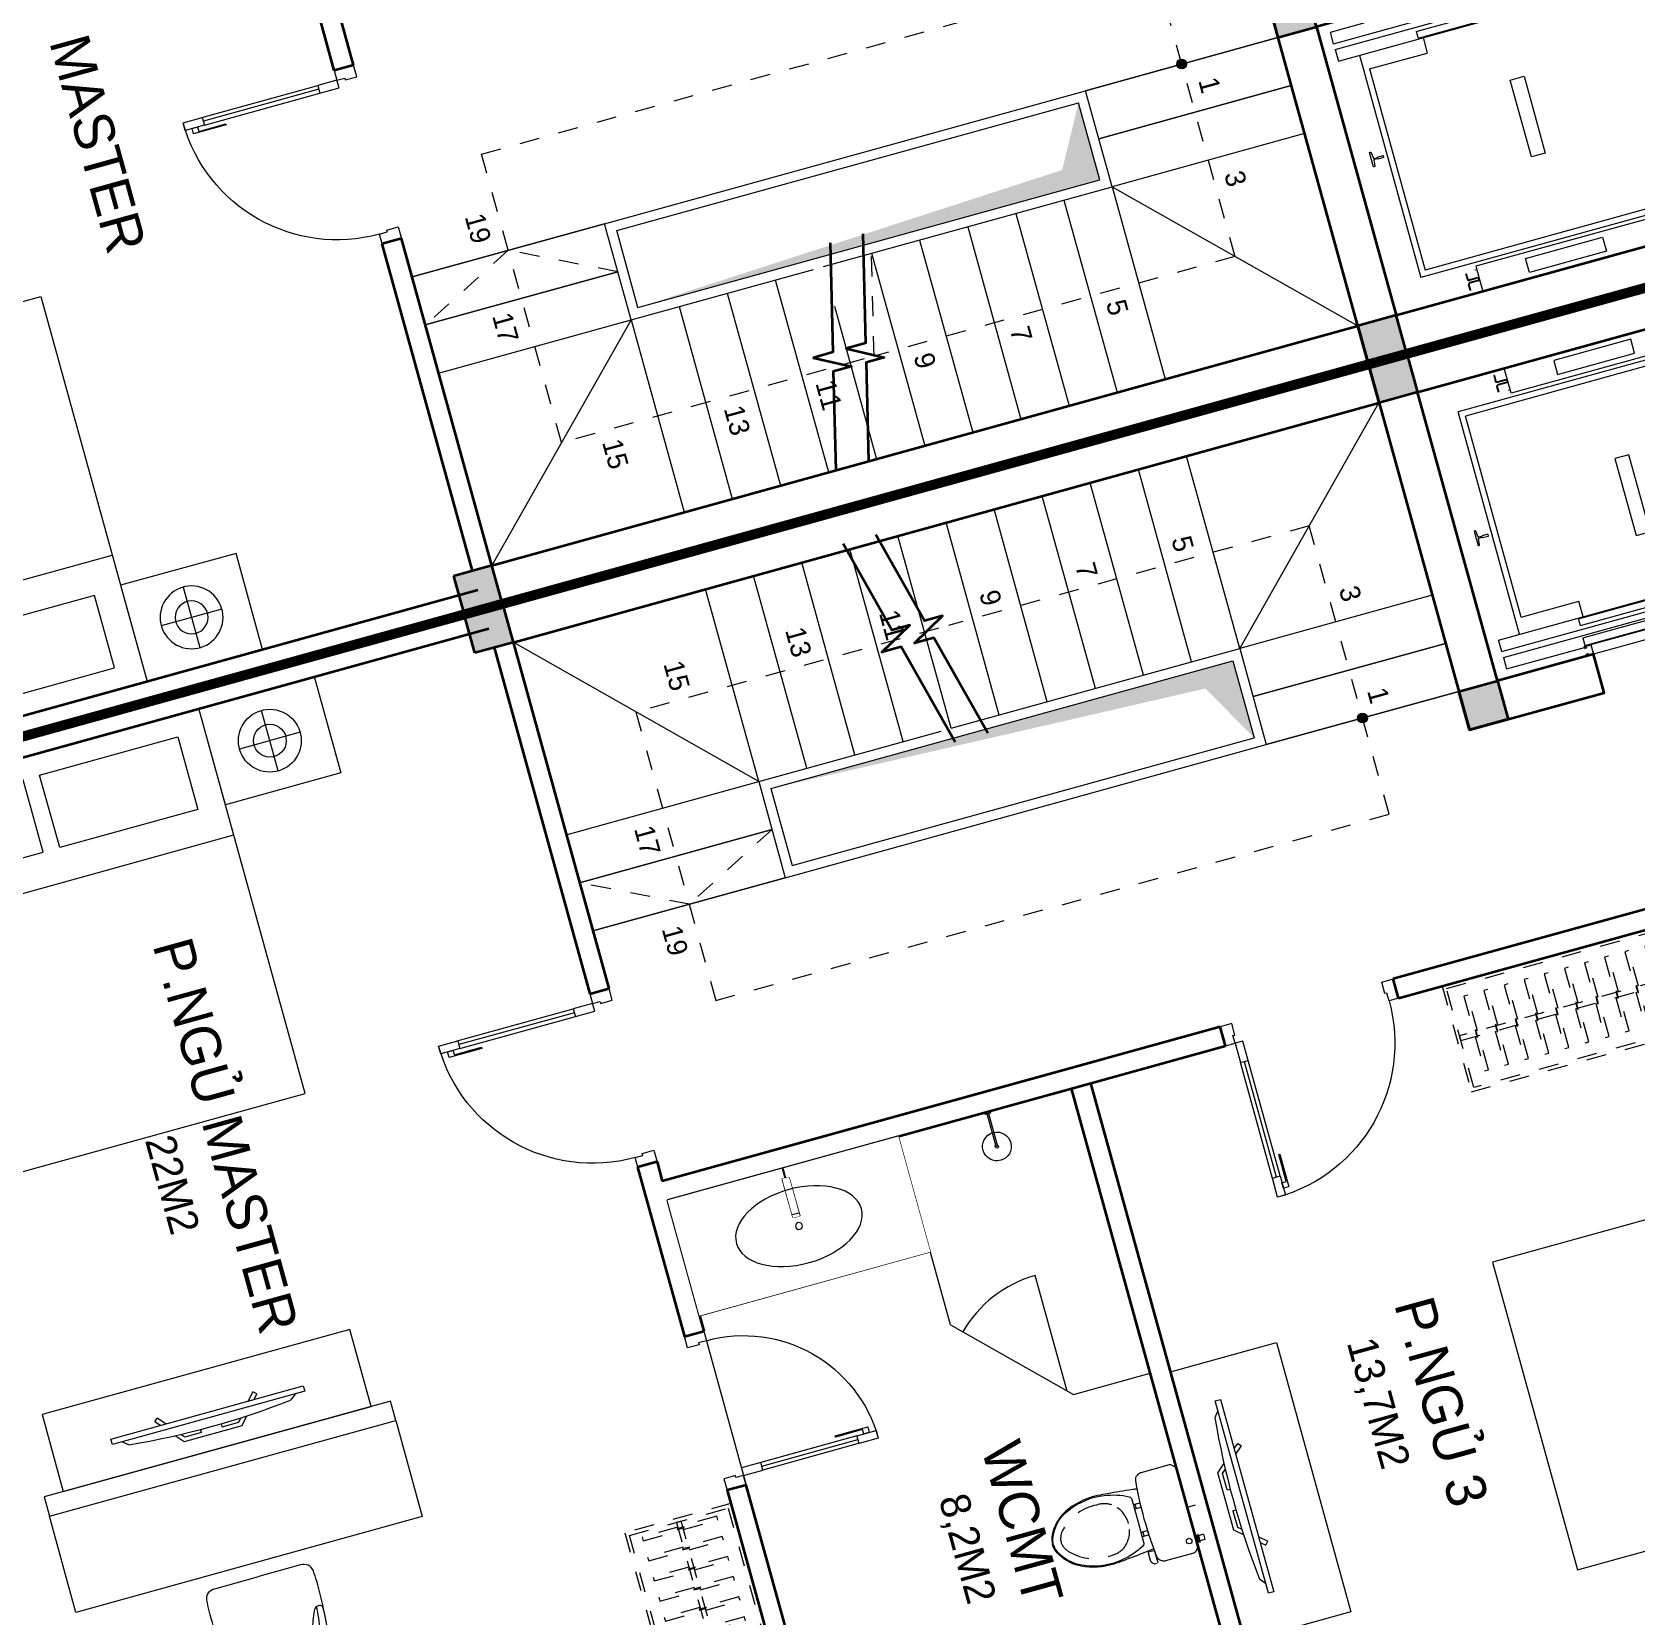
# Model space of a CAD drawing. Header units: metres. Extents: x 568332 to 569219, y 2065964 to 2066430.
# Drawn here: x 568457.1 to 568465.14, y 2066303.95 to 2066311.88 of the extents above; entities that cross this region are included whole.
import ezdxf

# ---------------------------------------------------------------- set-up
doc = ezdxf.new("R2010")
doc.units = ezdxf.units.M
for name, pattern in [('$AUDIT_BAD_LTYPE2', [0]), ('HIDDEN', [0.375, 0.25, -0.125]), ('HIDDEN2', [0.1875, 0.125, -0.0625]), ('X-5M-G-MB PHONGNGU$0$HIDDEN2', [0.1875, 0.125, -0.0625]), ('xref-thap C (mb tang 32-2)$0$HIDDEN', [0.375, 0.25, -0.125])]:
    doc.linetypes.add(name, pattern=pattern)
doc.layers.get('0').update_dxf_attribs({"linetype": 'CONTINUOUS'})
doc.layers.get('DEFPOINTS').update_dxf_attribs({"linetype": 'CONTINUOUS'})
for name, color, linetype, lineweight in [('-CONCRETE', 1, 'CONTINUOUS', 35), ('-DIM', 9, 'CONTINUOUS', 13), ('-DOOR', 137, 'CONTINUOUS', 9), ('-FURNITURE', 46, 'CONTINUOUS', 9), ('-HATCH', 8, 'CONTINUOUS', 5), ('-KH', 143, 'CONTINUOUS', 13), ('-LINE1', 7, 'CONTINUOUS', 18), ('-LINE2', 252, 'CONTINUOUS', 9), ('-TEXT', 7, 'CONTINUOUS', 15), ('-WALL', 4, 'CONTINUOUS', 35), ('TEXT25', 2, 'CONTINUOUS', 13)]:
    doc.layers.add(name, color=color, linetype=linetype, lineweight=lineweight)
doc.layers.add('-RANH GIOI LO DAT', color=12, linetype='CONTINUOUS')
doc.styles.add('SVN_AVO_thuong', font='')
doc.styles.add('T1', font='', dxfattribs={"height": 200})
doc.styles.add('vnavanth', font='', dxfattribs={"width": 0.8})
doc.styles.get('SVN_AVO_thuong').set_extended_font_data('SVN-Avo')
doc.styles.get('T1').set_extended_font_data('VNgeometric Light')
doc.styles.get('vnavanth').set_extended_font_data('.VnAvantH')

# ---------------------------------------------------------------- blocks, each defined once
blk = doc.blocks.new('X-5M-DH-2-CORE$0$A$C75E80C28')
at = {"layer": '-LINE2', "linetype": 'Continuous', "ltscale": 2}
for p, q in [((-510, -21.5), (-510, -50.6)), ((-506.8, -21.5), (-510, -21.5)), ((-510, -108.5), (-510, -79.4)), ((-506.8, -21.5), (-506.8, -50.6)), ((-506.8, -108.5), (-506.8, -79.4)), ((-456.2, -56.8), (-500.6, -56.8)), ((-456.2, -60), (-500.6, -60)), ((-456.2, -70), (-500.6, -70)), ((-456.2, -73.2), (-500.6, -73.2)), ((-453.2, -63), (-453.2, -67)), ((-450, -63), (-450, -67)), ((450, -63), (450, -67)), ((453.2, -63), (453.2, -67)), ((456.2, -56.8), (500.6, -56.8)), ((456.2, -60), (500.6, -60)), ((456.2, -70), (500.6, -70)), ((456.2, -73.2), (500.6, -73.2)), ((506.8, -21.5), (510, -21.5)), ((506.8, -21.5), (506.8, -50.6)), ((506.8, -108.5), (506.8, -79.4)), ((510, -21.5), (510, -50.6)), ((510, -108.5), (510, -79.4)), ((-731, -149), (731, -149)), ((-731, -1305), (-731, -149)), ((-556.8, -112.5), (-560, -112.5)), ((456.8, -112.5), (460, -112.5)), ((731, -1305), (731, -149)), ((-700, -179), (700, -179)), ((-700, -1225), (-700, -179)), ((700, -1225), (700, -179)), ((-700, -1225), (-400, -1225)), ((-400, -1305), (-400, -1225)), ((700, -1225), (400, -1225)), ((400, -1305), (400, -1225)), ((840, -1305), (-840, -1305)), ((-840, -1365), (-840, -1305)), ((840, -1365), (-840, -1365)), ((425, -1309), (-425, -1309)), ((-425, -1343), (-425, -1309)), ((425, -1343), (-425, -1343)), ((0, -1309), (0, -1343)), ((425, -1343), (425, -1309)), ((840, -1365), (840, -1305)), ((840, -1395), (-840, -1395)), ((-840, -1395), (-840, -1455)), ((430, -1406), (-430, -1406)), ((-430, -1406), (-430, -1446)), ((430, -1446), (-430, -1446)), ((0, -1406), (0, -1446)), ((430, -1406), (430, -1446)), ((840, -1395), (840, -1455)), ((-840, -1455), (-435, -1455)), ((-435, -1450), (-435, -1460)), ((-435, -1450), (-400, -1450)), ((-435, -1460), (-425, -1460)), ((-435, -1490), (-435, -1500)), ((-435, -1490), (-425, -1490)), ((-435, -1500), (-400, -1500)), ((-433.4, -1451.6), (-433.4, -1458.4)), ((-433.4, -1451.6), (-401.6, -1451.6)), ((-433.4, -1458.4), (-425, -1458.4)), ((-433.4, -1491.6), (-433.4, -1498.4)), ((-433.4, -1491.6), (-425, -1491.6)), ((-433.4, -1498.4), (-401.6, -1498.4)), ((-425, -1458.4), (-425, -1460)), ((-425, -1490), (-425, -1491.6)), ((-401.6, -1451.6), (-401.6, -1498.4)), ((400, -1450), (-400, -1450)), ((-400, -1450), (-400, -1500)), ((400, -1450), (400, -1500)), ((435, -1450), (400, -1450)), ((435, -1500), (400, -1500)), ((401.6, -1451.6), (401.6, -1498.4)), ((433.4, -1451.6), (401.6, -1451.6)), ((433.4, -1498.4), (401.6, -1498.4)), ((433.4, -1458.4), (425, -1458.4)), ((425, -1458.4), (425, -1460)), ((435, -1460), (425, -1460)), ((425, -1490), (425, -1491.6)), ((435, -1490), (425, -1490)), ((433.4, -1491.6), (425, -1491.6)), ((433.4, -1451.6), (433.4, -1458.4)), ((433.4, -1491.6), (433.4, -1498.4)), ((435, -1450), (435, -1460)), ((840, -1455), (435, -1455)), ((435, -1490), (435, -1500))]:
    blk.add_line(p, q, dxfattribs=at)
for points in [[(-450, 0), (-450, -130), (450, -130), (450, 0)], [(-200, -29), (200, -29), (200, -101), (-200, -101)], [(-36, -584), (36, -584), (36, -984), (-36, -984)]]:
    blk.add_lwpolyline(points, close=True, dxfattribs=at)
for points in [[(-780, -789), (-751, -789, 0.414214), (-750, -788), (-750, -784), (-750, -780, 0.414214), (-751, -779), (-780, -779, -0.256978), (-784.1, -781.9), (-797.9, -781.9, -0.414214), (-800.9, -778.9), (-804, -749.5, 0.414214), (-807, -746.5), (-812, -746.5), (-812, -784), (-812, -821.5), (-807, -821.5, 0.414214), (-804, -818.5), (-800.9, -789.1, -0.414214), (-797.9, -786.1), (-784.1, -786.1, -0.256978), (-780, -789)], [(780, -789), (751, -789, -0.414214), (750, -788), (750, -784), (750, -780, -0.414214), (751, -779), (780, -779, 0.256978), (784.1, -781.9), (797.9, -781.9, 0.414214), (800.9, -778.9), (804, -749.5, -0.414214), (807, -746.5), (812, -746.5), (812, -784), (812, -821.5), (807, -821.5, -0.414214), (804, -818.5), (800.9, -789.1, 0.414214), (797.9, -786.1), (784.1, -786.1, 0.256978), (780, -789)]]:
    blk.add_lwpolyline(points, format="xyb", dxfattribs=at)
for centre, radius, start, end in [((-500.6, -50.6), 9.4, 180, 270), ((-500.6, -79.4), 9.4, 90, 180), ((-500.6, -50.6), 6.2, 180, 270), ((-500.6, -79.4), 6.2, 90, 180), ((-456.2, -63), 6.2, 0, 90), ((-456.2, -63), 3, 0, 90), ((-456.2, -67), 6.2, 270, 0), ((-456.2, -67), 3, 270, 0), ((456.2, -63), 6.2, 90, 180), ((456.2, -67), 6.2, 180, 270), ((456.2, -63), 3, 90, 180), ((456.2, -67), 3, 180, 270), ((500.6, -50.6), 6.2, 270, 0), ((500.6, -50.6), 9.4, 270, 0), ((500.6, -79.4), 9.4, 0, 90), ((500.6, -79.4), 6.2, 0, 90)]:
    blk.add_arc(centre, radius, start, end, dxfattribs=at)
blk = doc.blocks.new('A$C5C575821')
at = {"layer": '-CONCRETE'}
h = blk.add_hatch(color=256, dxfattribs=at)
h.dxf.hatch_style = 1
h.paths.add_polyline_path([(0, 200), (0, 0), (200, 0), (200, 200)])
blk.add_lwpolyline([(0, 0), (200, 0), (200, 200), (0, 200)], close=True, dxfattribs=at)
blk = doc.blocks.new('A$C3F71457E')
at = {"layer": '-CONCRETE'}
blk.add_lwpolyline([(0, -100), (0, 400), (-1500, 400), (-1500, -1400), (0, -1400), (0, -900), (200, -900), (200, -1600), (-1700, -1600), (-1700, 600), (200, 600), (200, -100), (0, -100)], dxfattribs=at)
at = {"layer": '-LINE1'}
blk.add_line((0, -900), (0, -100), dxfattribs=at)
at = {"layer": '-WALL'}
for p in [(-1700, 400), (0, 400), (-1700, -1600), (0, -1600)]:
    blk.add_blockref('A$C5C575821', p, dxfattribs=at)
at = {"color": 2, "rotation": 90}
blk.add_blockref('X-5M-DH-2-CORE$0$A$C75E80C28', (-1500, -500), dxfattribs=at)
blk = doc.blocks.new('*U149')
at = {"linetype": '$AUDIT_BAD_LTYPE2'}
for p, q in [((70, 100), (70, 700)), ((90, 700), (90, 100))]:
    blk.add_line(p, q, dxfattribs=at)
for points in [[(50, 700), (90, 700), (90, 800), (50, 800), (50, 700)], [(50, 702.9), (50, 100)], [(50, 100), (90, 100), (90, 0), (50, 0), (50, 100)]]:
    blk.add_lwpolyline(points)
for points in [[(118.3, 594.5), (118.3, 764.1), (90, 764.1), (90, 735.9), (112.6, 735.9), (112.6, 594.5)], [(0, 0), (50, 0), (50, -40), (60, -40), (60, -100), (0, -100)], [(900, 0), (850, 0), (850, -40), (840, -40), (840, -100), (900, -100)]]:
    blk.add_lwpolyline(points, close=True)
at = {"linetype": '$AUDIT_BAD_LTYPE2', "ltscale": 0.3}
blk.add_arc((50, 0), 800, 0, 90, dxfattribs=at)
blk = doc.blocks.new('A$C8a974c9c')
for p, q in [((1750.1, 2957.4), (1750.1, 2642.6)), ((1592.7, 2800), (1907.5, 2800)), ((1343, 2500), (1343, 700)), ((1750.1, 242.6), (1750.1, 557.4)), ((1592.7, 400), (1907.5, 400))]:
    blk.add_line(p, q)
for points in [[(2000, 3100), (1500.2, 3100), (1500.2, 2500), (2000, 2500)], [(1891, 2360), (1514.5, 2360), (1514.5, 1642.5), (1891, 1642.5)], [(1891, 840), (1514.5, 840), (1514.5, 1557.5), (1891, 1557.5)], [(2000, 100), (1500.2, 100), (1500.2, 700), (2000, 700)]]:
    blk.add_lwpolyline(points, close=True)
blk.add_lwpolyline([(2000, 2500), (0, 2500), (0, 700), (2000, 700), (2000, 2500)])
for centre, radius in [((1750.1, 2800), 157.4), ((1750.1, 2800), 82.4), ((1750.1, 400), 157.4), ((1750.1, 400), 82.4)]:
    blk.add_circle(centre, radius)
blk = doc.blocks.new('G1600')
for p, q in [((137477.1, -212827.2), (139077.1, -212827.2)), ((137227.7, -213391.7), (137227.7, -213076.9)), ((139326.5, -213391.7), (139326.5, -213076.9)), ((137385.1, -213234.3), (137070.3, -213234.3)), ((139169, -213234.3), (139483.9, -213234.3))]:
    blk.add_line(p, q)
blk.add_lwpolyline([(137477.1, -213484.2), (137477.1, -211484.2), (139077.1, -211484.2), (139077.1, -213484.2), (137477.1, -213484.2)])
for points in [[(136977.1, -213484.2), (136977.1, -212984.4), (137477.1, -212984.4), (137477.1, -213484.2)], [(139577.1, -213484.2), (139577.1, -212984.4), (139077.1, -212984.4), (139077.1, -213484.2)], [(137617.1, -213375.2), (137617.1, -212998.7), (138234.6, -212998.7), (138234.6, -213375.2)], [(138937.1, -213375.2), (138937.1, -212998.7), (138319.6, -212998.7), (138319.6, -213375.2)]]:
    blk.add_lwpolyline(points, close=True)
for centre, radius in [((137227.7, -213234.3), 157.4), ((137227.7, -213234.3), 82.4), ((139326.5, -213234.3), 157.4), ((139326.5, -213234.3), 82.4)]:
    blk.add_circle(centre, radius)
blk = doc.blocks.new('XR.MB.LM123$0$tvi 1')
blk.add_lwpolyline([(28.5, 0), (28.5, -1000), (0, -1000), (0, 0)], close=True)
for points in [[(28.5, -50.3), (52.4, -80.9)], [(-24.1, -235.6), (-39.1, -251.8)], [(0, -256), (-24.1, -235.6)], [(0, -284.8), (-39.1, -251.8)], [(69.7, -315.1), (111.2, -350.3), (111.2, -649.7), (69.7, -684.9)], [(89.1, -445.7), (89.1, -360), (70.9, -344.6)], [(89.1, -445.7), (73.5, -445.7)], [(89.1, -554.3), (89.1, -640), (70.9, -655.4)], [(89.1, -554.3), (73.5, -554.3)], [(0, -715.2), (-39.1, -748.2)], [(-24.1, -764.4), (-39.1, -748.2)], [(0, -744), (-24.1, -764.4)], [(28.5, -949.7), (52.4, -919.1)]]:
    blk.add_lwpolyline(points)
blk.add_arc((-4025.2, -500), 4099, 354.13109, 5.86891)
blk = doc.blocks.new('*U18')
at = {"linetype": '$AUDIT_BAD_LTYPE2'}
for p, q in [((70, 100), (70, 600)), ((90, 600), (90, 100))]:
    blk.add_line(p, q, dxfattribs=at)
for points in [[(50, 600), (90, 600), (90, 700), (50, 700), (50, 600)], [(50, 602.9), (50, 100)], [(50, 100), (90, 100), (90, 0), (50, 0), (50, 100)]]:
    blk.add_lwpolyline(points)
for points in [[(118.3, 494.5), (118.3, 664.1), (90, 664.1), (90, 635.9), (112.6, 635.9), (112.6, 494.5)], [(0, 0), (50, 0), (50, -40), (60, -40), (60, -100), (0, -100)], [(800, 0), (750, 0), (750, -40), (740, -40), (740, -100), (800, -100)]]:
    blk.add_lwpolyline(points, close=True)
at = {"linetype": '$AUDIT_BAD_LTYPE2', "ltscale": 0.3}
blk.add_arc((50, 0), 700, 0, 90, dxfattribs=at)
blk = doc.blocks.new('A$C18091ED7')
for p, q in [((0, -42.1), (0, 0)), ((146.1, -26.6), (179.2, -26.6)), ((146.1, -26.6), (146.1, -30.2)), ((146.1, -30.2), (165.8, -30.2)), ((153.1, -36.8), (146.1, -30.2)), ((152.3, 0), (152.3, -26.6)), ((152.3, 0), (179.2, 0)), ((153.1, -36.8), (165.8, -36.8)), ((153.1, -39.7), (153.1, -36.8)), ((153.1, -39.7), (178.4, -39.7)), ((153.1, -39.7), (178.4, -39.7)), ((153.1, -39.7), (153.1, -42.1)), ((185.4, -30.2), (165.8, -30.2)), ((178.4, -36.8), (165.8, -36.8)), ((185.4, -30.2), (178.4, -36.8)), ((178.4, -36.8), (178.4, -39.7)), ((178.4, -39.7), (178.4, -42.1)), ((179.2, 0), (179.2, -26.6)), ((179.2, -26.6), (185.4, -26.6)), ((185.4, -26.6), (185.4, -30.2)), ((-83.3, -267.4), (-83.3, -300)), ((-83.3, -278.5), (-83.3, -287.6)), ((-60.9, -290), (-83.3, -290)), ((-62.9, -265.4), (-81.3, -265.4)), ((-60.9, -267.4), (-60.9, -300)), ((60.9, -267.4), (60.9, -300)), ((60.9, -290), (83.3, -290)), ((62.9, -265.4), (81.3, -265.4)), ((83.3, -267.4), (83.3, -300)), ((83.3, -278.5), (83.3, -287.6)), ((165.4, -262), (165.4, -289.7)), ((167.9, -259.5), (228.1, -259.5)), ((167.9, -292.2), (206.7, -292.2)), ((230.6, -274.3), (230.6, -262))]:
    blk.add_line(p, q)
for points in [[(230, -218.5, -0.137407), (225.5, -234.6), (221.8, -240.7, -0.236081), (198.3, -255.5, -0.051961), (-198.3, -255.5, -0.236081), (-221.8, -240.7), (-225.5, -234.6, -0.137407), (-230, -218.5), (-230, -72, -0.198912), (-226.4, -63.2), (-208.9, -45.8, -0.198912), (-200.1, -42.1), (0, -42.1), (200.1, -42.1, -0.198912), (208.9, -45.8), (226.4, -63.2, -0.198912), (230, -72)], [(144.1, -619, -0.212405), (26.3, -734.5, -0.027685), (-0.6, -738.6, -0.022279), (-26.3, -734.5, -0.212405), (-144.1, -619, -0.142796), (-167.2, -428, -0.093005), (-127.9, -309.1, -0.256439), (-111.2, -300), (0, -300), (111.2, -300, -0.256439), (127.9, -309.1, -0.093005), (167.2, -428, -0.142796)]]:
    blk.add_lwpolyline(points, format="xyb", close=True)
at = {"linetype": 'xref-thap C (mb tang 32-2)$0$HIDDEN', "ltscale": 100}
blk.add_lwpolyline([(61, -669, -0.199031), (0, -698.8, -0.199031), (-61, -669, -0.218924), (-131.9, -478.3, -0.153791), (-112.5, -404, -0.236701), (0, -347.6, -0.236701), (112.5, -404, -0.153791), (131.9, -478.3, -0.218924)], format="xyb", close=True, dxfattribs=at)
blk.add_circle((165.8, -78.4), 13.9)
for centre, radius, start, end in [((-81.3, -267.4), 1.98, 90, 180), ((-62.9, -267.4), 1.98, 0, 90), ((62.9, -267.4), 1.98, 90, 180), ((81.3, -267.4), 1.98, 0, 90), ((167.9, -262), 2.47, 90, 180), ((167.9, -289.7), 2.47, 180, 270), ((206.7, -276.7), 15.5, 270, 306.46585), ((168.4, -224.8), 80.1, 306.46585, 320.31229), ((228.1, -274.3), 2.47, 320.31229, 0)]:
    blk.add_arc(centre, radius, start, end)
for points in [[(-155.6, -259.5), (-156.6, -267.3), (-164.3, -328.4), (-169.2, -385.1), (-183.7, -527.8), (-135.6, -679.1), (-50.3, -735.2), (-19.7, -741.1), (0, -743.7)], [(155.6, -259.5), (156.6, -267.3), (164.3, -328.4), (169.2, -385.1), (183.7, -527.8), (135.6, -679.1), (50.3, -735.2), (19.7, -741.1), (0, -743.7)]]:
    blk.add_open_spline(points, degree=3, knots=[130.613938, 130.613938, 130.613938, 130.613938, 152.852109, 311.129351, 417.703951, 561.383393, 697.692632, 710.812262, 710.812262, 710.812262, 710.812262])
blk = doc.blocks.new('A$Cbeb9f07c')
for points in [[(252, 58.4), (252, 85.5), (241.8, 85.5), (241.8, 58.4)], [(241.8, 68.5), (241.8, 75.5), (72, 75.5), (72, 68.5)]]:
    blk.add_lwpolyline(points, close=True)
for radius, start, end in [(72, 2.78, 357.19866), (8.35, 24.82488, 335.15379)]:
    blk.add_arc((72, 72), radius, start, end)
blk = doc.blocks.new('Sink_Cicle')
blk.add_lwpolyline([(17.5, -50), (-17.5, -50), (-17.5, -252.3), (17.5, -252.3)], close=True)
blk.add_circle((0, -300), 17.5)
at = {"layer": 'DEFPOINTS'}
blk.add_line((0, -100), (0, 0), dxfattribs=at)
blk.add_wipeout([(17.5, -50), (-17.5, -50), (-17.5, -252.3), (17.5, -252.3)])
at = {"layer": '-FURNITURE', "linetype": 'Continuous'}
blk.add_ellipse((0, -300), major_axis=(-325, 0), ratio=0.584615, dxfattribs=at)
blk.add_line((-17.5, -237.3), (17.5, -237.3))
blk = doc.blocks.new('*U183')
at = {"ltscale": 300}
blk.add_lwpolyline([(0, 0), (1200, 0), (1200, -600), (0, -600)], close=True, dxfattribs=at)
blk.add_wipeout([(0, 0), (1200, 0), (1200, -600), (0, -600)], dxfattribs=at)
blk.add_blockref('Sink_Cicle', (600, 0), dxfattribs=at)
blk = doc.blocks.new('*U262')
at = {"linetype": 'X-5M-G-MB PHONGNGU$0$HIDDEN2'}
for points in [[(0, 600), (0, 0), (2106.2, 0), (2106.2, 600)], [(2086.2, 580), (2086.2, 20), (20, 20), (20, 580)], [(2086.2, 286.7), (2086.2, 313.1), (20, 313.1), (20, 286.7)], [(113.8, 319.2), (109.4, 319.2), (109.4, 280.4), (113.8, 280.4)], [(227.8, 319.2), (223.4, 319.2), (223.4, 280.4), (227.8, 280.4)], [(341.8, 319.2), (337.4, 319.2), (337.4, 280.4), (341.8, 280.4)], [(455.8, 319.2), (451.4, 319.2), (451.4, 280.4), (455.8, 280.4)], [(569.8, 319.2), (565.4, 319.2), (565.4, 280.4), (569.8, 280.4)], [(683.8, 319.2), (679.4, 319.2), (679.4, 280.4), (683.8, 280.4)], [(797.8, 319.2), (793.4, 319.2), (793.4, 280.4), (797.8, 280.4)], [(911.8, 319.2), (907.4, 319.2), (907.4, 280.4), (911.8, 280.4)], [(1025.8, 319.2), (1021.4, 319.2), (1021.4, 280.4), (1025.8, 280.4)], [(1139.8, 319.2), (1135.4, 319.2), (1135.4, 280.4), (1139.8, 280.4)], [(1253.8, 319.2), (1249.4, 319.2), (1249.4, 280.4), (1253.8, 280.4)], [(1367.8, 319.2), (1363.4, 319.2), (1363.4, 280.4), (1367.8, 280.4)], [(1481.8, 319.2), (1477.4, 319.2), (1477.4, 280.4), (1481.8, 280.4)], [(1595.8, 319.2), (1591.4, 319.2), (1591.4, 280.4), (1595.8, 280.4)], [(1709.8, 319.2), (1705.4, 319.2), (1705.4, 280.4), (1709.8, 280.4)], [(1823.8, 319.2), (1819.4, 319.2), (1819.4, 280.4), (1823.8, 280.4)], [(1937.8, 319.2), (1933.4, 319.2), (1933.4, 280.4), (1937.8, 280.4)], [(2051.8, 319.2), (2047.4, 319.2), (2047.4, 280.4), (2051.8, 280.4)]]:
    blk.add_lwpolyline(points, close=True, dxfattribs=at)
for points in [[(122.2, 313.1), (122.2, 515.2), (100.2, 515.2), (100.2, 313.1)], [(236.2, 313.1), (236.2, 515.2), (214.2, 515.2), (214.2, 313.1)], [(350.2, 313.1), (350.2, 515.2), (328.2, 515.2), (328.2, 313.1)], [(464.2, 313.1), (464.2, 515.2), (442.2, 515.2), (442.2, 313.1)], [(578.2, 313.1), (578.2, 515.2), (556.2, 515.2), (556.2, 313.1)], [(692.2, 313.1), (692.2, 515.2), (670.2, 515.2), (670.2, 313.1)], [(806.2, 313.1), (806.2, 515.2), (784.2, 515.2), (784.2, 313.1)], [(920.2, 313.1), (920.2, 515.2), (898.2, 515.2), (898.2, 313.1)], [(1034.2, 313.1), (1034.2, 515.2), (1012.2, 515.2), (1012.2, 313.1)], [(1148.2, 313.1), (1148.2, 515.2), (1126.2, 515.2), (1126.2, 313.1)], [(1262.2, 313.1), (1262.2, 515.2), (1240.2, 515.2), (1240.2, 313.1)], [(1376.2, 313.1), (1376.2, 515.2), (1354.2, 515.2), (1354.2, 313.1)], [(1490.2, 313.1), (1490.2, 515.2), (1468.2, 515.2), (1468.2, 313.1)], [(1604.2, 313.1), (1604.2, 515.2), (1582.2, 515.2), (1582.2, 313.1)], [(1718.2, 313.1), (1718.2, 515.2), (1696.2, 515.2), (1696.2, 313.1)], [(1832.2, 313.1), (1832.2, 515.2), (1810.2, 515.2), (1810.2, 313.1)], [(1946.2, 313.1), (1946.2, 515.2), (1924.2, 515.2), (1924.2, 313.1)], [(2060.2, 313.1), (2060.2, 515.2), (2038.2, 515.2), (2038.2, 313.1)], [(100.2, 286.7), (100.2, 92.1), (122.2, 92.1), (122.2, 286.7)], [(214.2, 286.7), (214.2, 92.1), (236.2, 92.1), (236.2, 286.7)], [(328.2, 286.7), (328.2, 92.1), (350.2, 92.1), (350.2, 286.7)], [(442.2, 286.7), (442.2, 92.1), (464.2, 92.1), (464.2, 286.7)], [(556.2, 286.7), (556.2, 92.1), (578.2, 92.1), (578.2, 286.7)], [(670.2, 286.7), (670.2, 92.1), (692.2, 92.1), (692.2, 286.7)], [(784.2, 286.7), (784.2, 92.1), (806.2, 92.1), (806.2, 286.7)], [(898.2, 286.7), (898.2, 92.1), (920.2, 92.1), (920.2, 286.7)], [(1012.2, 286.7), (1012.2, 92.1), (1034.2, 92.1), (1034.2, 286.7)], [(1126.2, 286.7), (1126.2, 92.1), (1148.2, 92.1), (1148.2, 286.7)], [(1240.2, 286.7), (1240.2, 92.1), (1262.2, 92.1), (1262.2, 286.7)], [(1354.2, 286.7), (1354.2, 92.1), (1376.2, 92.1), (1376.2, 286.7)], [(1468.2, 286.7), (1468.2, 92.1), (1490.2, 92.1), (1490.2, 286.7)], [(1582.2, 286.7), (1582.2, 92.1), (1604.2, 92.1), (1604.2, 286.7)], [(1696.2, 286.7), (1696.2, 92.1), (1718.2, 92.1), (1718.2, 286.7)], [(1810.2, 286.7), (1810.2, 92.1), (1832.2, 92.1), (1832.2, 286.7)], [(1924.2, 286.7), (1924.2, 92.1), (1946.2, 92.1), (1946.2, 286.7)], [(2038.2, 286.7), (2038.2, 92.1), (2060.2, 92.1), (2060.2, 286.7)]]:
    blk.add_lwpolyline(points, dxfattribs=at)
blk = doc.blocks.new('*U274')
at = {"linetype": 'X-5M-G-MB PHONGNGU$0$HIDDEN2'}
for points in [[(0, 600), (0, 0), (2045.1, 0), (2045.1, 600)], [(2025.1, 580), (2025.1, 20), (20, 20), (20, 580)], [(2025.1, 286.7), (2025.1, 313.1), (20, 313.1), (20, 286.7)], [(113.8, 319.2), (109.4, 319.2), (109.4, 280.4), (113.8, 280.4)], [(227.8, 319.2), (223.4, 319.2), (223.4, 280.4), (227.8, 280.4)], [(341.8, 319.2), (337.4, 319.2), (337.4, 280.4), (341.8, 280.4)], [(455.8, 319.2), (451.4, 319.2), (451.4, 280.4), (455.8, 280.4)], [(569.8, 319.2), (565.4, 319.2), (565.4, 280.4), (569.8, 280.4)], [(683.8, 319.2), (679.4, 319.2), (679.4, 280.4), (683.8, 280.4)], [(797.8, 319.2), (793.4, 319.2), (793.4, 280.4), (797.8, 280.4)], [(911.8, 319.2), (907.4, 319.2), (907.4, 280.4), (911.8, 280.4)], [(1025.8, 319.2), (1021.4, 319.2), (1021.4, 280.4), (1025.8, 280.4)], [(1139.8, 319.2), (1135.4, 319.2), (1135.4, 280.4), (1139.8, 280.4)], [(1253.8, 319.2), (1249.4, 319.2), (1249.4, 280.4), (1253.8, 280.4)], [(1367.8, 319.2), (1363.4, 319.2), (1363.4, 280.4), (1367.8, 280.4)], [(1481.8, 319.2), (1477.4, 319.2), (1477.4, 280.4), (1481.8, 280.4)], [(1595.8, 319.2), (1591.4, 319.2), (1591.4, 280.4), (1595.8, 280.4)], [(1709.8, 319.2), (1705.4, 319.2), (1705.4, 280.4), (1709.8, 280.4)], [(1823.8, 319.2), (1819.4, 319.2), (1819.4, 280.4), (1823.8, 280.4)], [(1937.8, 319.2), (1933.4, 319.2), (1933.4, 280.4), (1937.8, 280.4)]]:
    blk.add_lwpolyline(points, close=True, dxfattribs=at)
for points in [[(122.2, 313.1), (122.2, 515.2), (100.2, 515.2), (100.2, 313.1)], [(236.2, 313.1), (236.2, 515.2), (214.2, 515.2), (214.2, 313.1)], [(350.2, 313.1), (350.2, 515.2), (328.2, 515.2), (328.2, 313.1)], [(464.2, 313.1), (464.2, 515.2), (442.2, 515.2), (442.2, 313.1)], [(578.2, 313.1), (578.2, 515.2), (556.2, 515.2), (556.2, 313.1)], [(692.2, 313.1), (692.2, 515.2), (670.2, 515.2), (670.2, 313.1)], [(806.2, 313.1), (806.2, 515.2), (784.2, 515.2), (784.2, 313.1)], [(920.2, 313.1), (920.2, 515.2), (898.2, 515.2), (898.2, 313.1)], [(1034.2, 313.1), (1034.2, 515.2), (1012.2, 515.2), (1012.2, 313.1)], [(1148.2, 313.1), (1148.2, 515.2), (1126.2, 515.2), (1126.2, 313.1)], [(1262.2, 313.1), (1262.2, 515.2), (1240.2, 515.2), (1240.2, 313.1)], [(1376.2, 313.1), (1376.2, 515.2), (1354.2, 515.2), (1354.2, 313.1)], [(1490.2, 313.1), (1490.2, 515.2), (1468.2, 515.2), (1468.2, 313.1)], [(1604.2, 313.1), (1604.2, 515.2), (1582.2, 515.2), (1582.2, 313.1)], [(1718.2, 313.1), (1718.2, 515.2), (1696.2, 515.2), (1696.2, 313.1)], [(1832.2, 313.1), (1832.2, 515.2), (1810.2, 515.2), (1810.2, 313.1)], [(1946.2, 313.1), (1946.2, 515.2), (1924.2, 515.2), (1924.2, 313.1)], [(100.2, 286.7), (100.2, 92.1), (122.2, 92.1), (122.2, 286.7)], [(214.2, 286.7), (214.2, 92.1), (236.2, 92.1), (236.2, 286.7)], [(328.2, 286.7), (328.2, 92.1), (350.2, 92.1), (350.2, 286.7)], [(442.2, 286.7), (442.2, 92.1), (464.2, 92.1), (464.2, 286.7)], [(556.2, 286.7), (556.2, 92.1), (578.2, 92.1), (578.2, 286.7)], [(670.2, 286.7), (670.2, 92.1), (692.2, 92.1), (692.2, 286.7)], [(784.2, 286.7), (784.2, 92.1), (806.2, 92.1), (806.2, 286.7)], [(898.2, 286.7), (898.2, 92.1), (920.2, 92.1), (920.2, 286.7)], [(1012.2, 286.7), (1012.2, 92.1), (1034.2, 92.1), (1034.2, 286.7)], [(1126.2, 286.7), (1126.2, 92.1), (1148.2, 92.1), (1148.2, 286.7)], [(1240.2, 286.7), (1240.2, 92.1), (1262.2, 92.1), (1262.2, 286.7)], [(1354.2, 286.7), (1354.2, 92.1), (1376.2, 92.1), (1376.2, 286.7)], [(1468.2, 286.7), (1468.2, 92.1), (1490.2, 92.1), (1490.2, 286.7)], [(1582.2, 286.7), (1582.2, 92.1), (1604.2, 92.1), (1604.2, 286.7)], [(1696.2, 286.7), (1696.2, 92.1), (1718.2, 92.1), (1718.2, 286.7)], [(1810.2, 286.7), (1810.2, 92.1), (1832.2, 92.1), (1832.2, 286.7)], [(1924.2, 286.7), (1924.2, 92.1), (1946.2, 92.1), (1946.2, 286.7)]]:
    blk.add_lwpolyline(points, dxfattribs=at)
blk = doc.blocks.new('A$C7D524948')
at = {"layer": '-FURNITURE'}
for points in [[(0, 825, 0.023749), (-77, 820, 0.11104), (-175, 786, 0.085168), (-235, 733, 0.08855), (-282, 649, 0.027906), (-316, 526, 0.028342), (-340, 373, 0.04712), (-341, 283, 0.513527), (-285, 300, 0.059578), (-243, 414, -0.034465), (-213, 507, -0.059277), (-183, 564, -0.166146), (-133, 600, -0.052564), (-76, 612, -0.028554), (0, 615, -3.543335)], [(0, 825, -0.023749), (77, 820, -0.11104), (175, 786, -0.085168), (235, 733, -0.08855), (282, 649, -0.027906), (316, 526, -0.028342), (340, 373, -0.04712), (341, 283, -0.513527), (285, 300, -0.059578), (243, 414, 0.034465), (213, 507, 0.059277), (183, 564, 0.166146), (133, 600, 0.052564), (76, 612, 0.028554), (0, 615, 3.543335)], [(-1, 774, 0.105584), (-138, 751, 0.083976), (-176, 728, 0.149302), (-241, 626, 0.024909), (-289, 424, 0.026439), (-307, 278, -0.886333)], [(-1, 774, -0.105584), (137, 751, -0.083976), (175, 728, -0.149302), (240, 626, -0.024909), (288, 424, -0.026439), (305, 278, 0.886333)], [(-343, 328, 0.022671), (-350, 124, 0.012122), (-346, 57, 0.405508), (-279, 0), (0, 0)], [(343, 328, -0.022671), (350, 124, -0.012122), (346, 57, -0.405508), (279, 0), (0, 0)]]:
    blk.add_lwpolyline(points, format="xyb", dxfattribs=at)
blk = doc.blocks.new('M37-T3')
at = {"layer": '-HATCH', "true_color": 0x8c8896}
h = blk.add_hatch(color=252, dxfattribs=at)
h.dxf.hatch_style = 1
edge = h.paths.add_edge_path()
edge.add_arc((197422.6, -1358476.2), 24.6, 0, 360)
h = blk.add_hatch(color=252, dxfattribs=at)
h.dxf.hatch_style = 1
h.paths.add_polyline_path([(197372.6, -1359026.2), (196972.9, -1359026.2), (196972.9, -1361426.2), (197070.4, -1359194.7)])
at = {"layer": '-FURNITURE'}
for p, q in [((200303, -1360775.7), (200303, -1360375.7)), ((199803, -1361275.7), (200303, -1360775.7)), ((199803, -1361275.7), (198823.1, -1361275.7))]:
    blk.add_line(p, q, dxfattribs=at)
for points in [[(201723, -1360275.7), (200323, -1360275.7), (200323, -1359725.7), (201723, -1359725.7)], [(199523, -1364082), (199423, -1364082), (199423, -1365882), (199523, -1365882)], [(199023, -1364182), (199023, -1365782), (199423, -1365782), (199423, -1364182)]]:
    blk.add_lwpolyline(points, close=True, dxfattribs=at)
for points in [[(200277.6, -1360801), (199677.6, -1360801)], [(199523, -1364082), (200023, -1364082), (200023, -1365882), (199523, -1365882)]]:
    blk.add_lwpolyline(points, dxfattribs=at)
blk.add_arc((200277.6, -1360801), 600, 180, 225, dxfattribs=at)
at = {"layer": '-HATCH'}
blk.add_line((199503, -1362475.7), (200303, -1362475.7), dxfattribs=at)
at = {"layer": '-KH', "linetype": 'HIDDEN2', "ltscale": 5}
for points in [[(196422.9, -1360402.7), (196422.9, -1361976.2), (197922.5, -1361976.2), (197922.5, -1358476.2), (196422.9, -1358476.2), (196422.9, -1360351.1)], [(197172.7, -1361476.2), (197422.6, -1361976.2), (197172.7, -1362475.5)]]:
    blk.add_lwpolyline(points, dxfattribs=at)
at = {"layer": '-KH'}
blk.add_circle((197422.6, -1358476.2), 24.6, dxfattribs=at)
at = {"layer": '-LINE1', "lineweight": 18}
for p, q in [((196922.9, -1358976.2), (195922.9, -1357975.7)), ((196922.9, -1358976.2), (195922.9, -1358976.2)), ((196922.9, -1359226.2), (195922.9, -1359226.2)), ((196922.9, -1359476.2), (195922.9, -1359476.2)), ((196922.9, -1359726.2), (195922.9, -1359726.2)), ((196922.9, -1359976.2), (195922.9, -1359976.2)), ((196922.9, -1360226.2), (195922.9, -1360226.2)), ((196922.9, -1360476.2), (195922.9, -1360476.2)), ((196922.9, -1360726.2), (195922.9, -1360726.2)), ((196922.9, -1360976.2), (195922.9, -1360976.2)), ((196922.9, -1361226.2), (195922.9, -1361226.2)), ((196922.9, -1361476.2), (195922.9, -1361476.2))]:
    blk.add_line(p, q, dxfattribs=at)
at = {"layer": '-LINE1'}
for p, q in [((196922.9, -1357976.2), (196922.9, -1358976.2)), ((197172.7, -1358976.2), (197172.7, -1357976.2)), ((197172.7, -1357976.2), (197172.7, -1358976.2)), ((197422.6, -1358976.2), (197422.6, -1357976.2)), ((197422.6, -1357976.2), (197422.6, -1358976.2)), ((196922.9, -1360476.2), (196922.9, -1358976.2)), ((196922.9, -1358976.2), (197422.6, -1358976.2)), ((197422.6, -1361476.2), (197422.6, -1358976.2)), ((196972.9, -1361426.2), (196972.9, -1359026.2)), ((196972.9, -1359026.2), (197372.6, -1359026.2)), ((197372.6, -1361426.2), (197372.6, -1359026.2)), ((196922.9, -1361476.2), (196922.9, -1360527.7)), ((196972.9, -1361426.2), (197372.6, -1361426.2)), ((196922.9, -1361476.2), (195922.9, -1362475.7)), ((196922.9, -1361476.2), (197422.6, -1361476.2)), ((196922.9, -1362476.2), (196922.9, -1361476.2)), ((197172.7, -1361476.2), (197172.7, -1362476.2)), ((197172.7, -1362476.2), (197172.7, -1361476.2)), ((197422.6, -1361476.2), (197422.6, -1362476.2)), ((197422.6, -1362476.2), (197422.6, -1361476.2))]:
    blk.add_line(p, q, dxfattribs=at)
at = {"layer": '-RANH GIOI LO DAT', "linetype": 'HIDDEN', "ltscale": 10, "const_width": 50}
blk.add_lwpolyline([(195723, -1350275.2), (195723, -1370482.2), (201723.1, -1370441.5), (206723, -1365407.6), (206723, -1350275.2)], close=True, dxfattribs=at)
at = {"layer": '-WALL'}
for p, q in [((195722.8, -1368047.8), (195723, -1352275.2)), ((198723.1, -1356375.2), (198723.1, -1358675.7)), ((198823.1, -1358675.7), (198823.1, -1356575.2)), ((195923, -1362475.7), (195922.9, -1357975.7)), ((198823.1, -1358675.7), (198723.1, -1358675.7)), ((198723.1, -1359575.7), (198723.1, -1362475)), ((198823.1, -1359575.7), (198723.1, -1359575.7)), ((198823.1, -1360475), (198823.1, -1359575.7)), ((198723.1, -1360175.7), (198723.1, -1362475.7)), ((198823.1, -1360375.7), (198823.1, -1360175.7)), ((202523, -1360275.7), (198823.1, -1360275.7)), ((202523, -1360375.7), (198823.1, -1360375.7)), ((198823.1, -1362475.7), (198823.1, -1360375.7)), ((195922.9, -1362475.7), (197723.1, -1362475.7)), ((197723.1, -1362575), (197723.1, -1362475.7)), ((198623.1, -1362475), (198723.1, -1362475)), ((198623.1, -1362475), (198623.1, -1362575)), ((198623.1, -1362475.7), (198623.1, -1362575.7)), ((198823.1, -1362475.7), (199503, -1362475.7)), ((199503, -1362575.7), (199503, -1362475.7)), ((195823, -1367885.1), (195823, -1362575)), ((195922.9, -1362575), (197723.1, -1362575)), ((198623.1, -1362575.7), (199503, -1362575.7))]:
    blk.add_line(p, q, dxfattribs=at)
for points in [[(196994.7, -1360305), (196462.3, -1360438.1), (196462.3, -1360539.4), (196368.9, -1360367.7), (196368.9, -1360461.5), (195888.6, -1360581.5)], [(196994.7, -1360475.1), (196462.3, -1360608.2), (196462.3, -1360709.4), (196368.9, -1360537.8), (196368.9, -1360631.5), (195888.6, -1360751.6)], [(202523, -1362475.7), (200303, -1362475.7), (200303, -1362575.7), (202523, -1362575.7)]]:
    blk.add_lwpolyline(points, dxfattribs=at)
at = {"layer": '-DOOR', "xscale": -1}
for p, rotation in [((198823.1, -1359575.7), 270), ((197723.1, -1362575), 180)]:
    blk.add_blockref('*U149', p, dxfattribs=dict(at, rotation=rotation))
blk.add_blockref('*U18', (200303, -1362475.7), dxfattribs=at)
at = {"layer": '-FURNITURE', "extrusion": (0, 0, -1), "xscale": -0.916666666665974, "yscale": 0.916666666665974, "zscale": -0.916666666665974}
for name, p, rotation in [('*U274', (-199373.1, -1358449.9), 270), ('*U262', (-202303, -1362575.7), 180)]:
    blk.add_blockref(name, p, dxfattribs=dict(at, rotation=rotation))
at = {"layer": '-FURNITURE', "xscale": -1, "rotation": 180}
blk.add_blockref('G1600', (62745.9, -1570059.4), dxfattribs=at)
at = {"layer": '-FURNITURE', "extrusion": (0, 0, -1), "xscale": -1}
for p, rotation in [((-201523, -1360071.1), 90.00368972240656), ((-199232.7, -1364482), 0.003689722414401686)]:
    blk.add_blockref('XR.MB.LM123$0$tvi 1', p, dxfattribs=dict(at, rotation=rotation))
at = {"layer": '-FURNITURE'}
blk.add_blockref('A$C18091ED7', (200999.2, -1360333.5), dxfattribs=at)
at = {"layer": '-FURNITURE', "xscale": -1}
blk.add_blockref('A$Cbeb9f07c', (199075.1, -1360885.2), dxfattribs=at)
at = {"layer": '-FURNITURE', "rotation": 180}
blk.add_blockref('A$C8a974c9c', (197823, -1363382), dxfattribs=at)
at = {"layer": '-FURNITURE', "xscale": 0.8, "yscale": 0.8, "zscale": 0.8, "rotation": 270.0000000000081}
blk.add_blockref('A$C7D524948', (200093.9, -1364957.4), dxfattribs=at)
at = {"layer": '-WALL', "xscale": -1, "rotation": 180}
blk.add_blockref('A$C3F71457E', (197423, -1357375.2), dxfattribs=at)
at = {"layer": '-WALL', "xscale": -1}
for p in [(195923, -1357975.2), (195923, -1362675.7)]:
    blk.add_blockref('A$C5C575821', p, dxfattribs=at)
at = {"layer": '-TEXT', "style": 'T1'}
for s, p in [('3', (196768, -1358418.5)), ('1', (197297.2, -1358418.5)), ('5', (196303.8, -1359161)), ('7', (196303.8, -1359661)), ('9', (196308.6, -1360161)), ('11', (196270.5, -1360671.1)), ('13', (196227.7, -1361147.4)), ('15', (196227.7, -1361780)), ('17', (196984.3, -1362141.9)), ('19', (197505.1, -1362141.9))]:
    blk.add_text(s, height=100, rotation=0, dxfattribs=at).set_placement(p)
at = {"layer": '-TEXT', "color": 2, "style": 'vnavanth'}
for s, height, p in [('p.ngñ 3', 199.96, (200294.1, -1359106.9)), ('wcMT', 199.96, (200437.6, -1361292.6)), ('p.ngñ MASTER', 199.959, (196903.1, -1364622))]:
    blk.add_text(s, height=height, dxfattribs=at).set_placement(p)
at = {"layer": 'TEXT25', "style": 'T1'}
for s, p in [('13,7M2', (200416.8, -1359386.8)), ('8,2M2', (200626.3, -1361565.8)), ('22M2', (197835, -1364919))]:
    blk.add_text(s, height=150, rotation=0, dxfattribs=at).set_placement(p)
at = {"layer": '-FURNITURE', "extrusion": (0, 0, -1), "zscale": -1, "rotation": 270}
blk.add_blockref('*U183', (-198823.1, -1361275.7), dxfattribs=at)
blk = doc.blocks.new('M38-T3')
at = {"layer": '-HATCH', "true_color": 0x8c8896}
h = blk.add_hatch(color=252, dxfattribs=at)
h.dxf.hatch_style = 1
edge = h.paths.add_edge_path()
edge.add_arc((203230.4, -1425172.6), 24.6, 0, 360)
h = blk.add_hatch(color=252, dxfattribs=at)
h.dxf.hatch_style = 1
h.paths.add_polyline_path([(203280.4, -1425722.6), (203680.1, -1425722.6), (203680.1, -1428122.6), (203582.6, -1425891.2)])
at = {"layer": '-KH', "linetype": 'HIDDEN2', "ltscale": 5}
blk.add_line((204230.1, -1427047.6), (203730.1, -1426922.6), dxfattribs=at)
for points in [[(204230.1, -1427099.1), (204230.1, -1428672.6), (202730.5, -1428672.6), (202730.5, -1425172.6), (204230.1, -1425172.6), (204230.1, -1427047.6)], [(203480.3, -1428172.6), (203230.4, -1428672.6), (203480.3, -1429172)]]:
    blk.add_lwpolyline(points, dxfattribs=at)
at = {"layer": '-KH'}
blk.add_circle((203230.4, -1425172.6), 24.6, dxfattribs=at)
at = {"layer": '-LINE1'}
for p, q in [((203230.4, -1425672.6), (203230.4, -1424672.6)), ((203230.4, -1424672.6), (203230.4, -1425672.6)), ((203480.3, -1425672.6), (203480.3, -1424672.6)), ((203480.3, -1424672.6), (203480.3, -1425672.6)), ((203730.1, -1424672.6), (203730.1, -1425672.6)), ((203730.1, -1425672.6), (203230.4, -1425672.6)), ((203230.4, -1428172.6), (203230.4, -1425672.6)), ((203730.1, -1427172.6), (203730.1, -1425672.6)), ((203680.1, -1425722.6), (203280.4, -1425722.6)), ((203280.4, -1428122.6), (203280.4, -1425722.6)), ((203680.1, -1428122.6), (203680.1, -1425722.6)), ((203730.1, -1428172.6), (203730.1, -1427224.1)), ((203730.1, -1428172.6), (203230.4, -1428172.6)), ((203230.4, -1428172.6), (203230.4, -1429172.6)), ((203230.4, -1429172.6), (203230.4, -1428172.6)), ((203680.1, -1428122.6), (203280.4, -1428122.6)), ((203480.3, -1428172.6), (203480.3, -1429172.6)), ((203480.3, -1429172.6), (203480.3, -1428172.6)), ((203730.1, -1429172.6), (203730.1, -1428172.6)), ((203730.1, -1428172.6), (204730.1, -1429172.1))]:
    blk.add_line(p, q, dxfattribs=at)
at = {"layer": '-LINE1', "lineweight": 18}
for p, q in [((203730.1, -1425672.6), (204730.1, -1424672.1)), ((203730.1, -1425672.6), (204730.1, -1425672.6)), ((203730.1, -1425922.6), (204730.1, -1425922.6)), ((203730.1, -1426172.6), (204730.1, -1426172.6)), ((203730.1, -1426422.6), (204730.1, -1426422.6)), ((203730.1, -1426672.6), (204730.1, -1426672.6)), ((203730.1, -1426922.6), (204730.1, -1426922.6)), ((203936.3, -1427172.6), (204730.1, -1427172.6)), ((203730.1, -1427422.6), (204730.1, -1427422.6)), ((203730.1, -1427672.6), (204730.1, -1427672.6)), ((203730.1, -1427922.6), (204730.1, -1427922.6)), ((203730.1, -1428172.6), (204730.1, -1428172.6))]:
    blk.add_line(p, q, dxfattribs=at)
at = {"layer": '-RANH GIOI LO DAT', "linetype": 'HIDDEN', "ltscale": 10, "const_width": 50}
blk.add_lwpolyline([(195930, -1416971.5), (195930, -1437239.6), (204930, -1437178.5), (204930, -1416971.5)], close=True, dxfattribs=at)
at = {"layer": '-WALL', "linetype": 'Continuous', "ltscale": 10}
for p, q in [((204930, -1434778.6), (204930, -1418971.6)), ((204730, -1429172.1), (204730, -1424671.6)), ((204830, -1434579.3), (204830, -1429272.1))]:
    blk.add_line(p, q, dxfattribs=at)
at = {"layer": '-WALL'}
for p, q in [((202130.2, -1429172.1), (200984.9, -1429172.1)), ((202130.2, -1429172.1), (202130.2, -1429272.1)), ((204730, -1429172.1), (203030.2, -1429172.1)), ((203030.2, -1429172.1), (203030.2, -1429272.1)), ((202130.2, -1429272.1), (200984.9, -1429272.1)), ((204730, -1429272.1), (203030.2, -1429272.1))]:
    blk.add_line(p, q, dxfattribs=at)
for points in [[(203623.9, -1426938.2), (204156.3, -1427071.3), (204156.3, -1427172.6), (204249.7, -1427001), (204249.7, -1427094.7), (204730, -1427214.8)], [(203623.9, -1427108.3), (204156.3, -1427241.4), (204156.3, -1427342.7), (204249.7, -1427171), (204249.7, -1427264.7), (204730, -1427384.8)]]:
    blk.add_lwpolyline(points, dxfattribs=at)
at = {"layer": '-DOOR', "xscale": -1, "rotation": 180}
blk.add_blockref('*U149', (202130.2, -1429272.1), dxfattribs=at)
at = {"layer": '-FURNITURE', "xscale": -1, "rotation": 180}
blk.add_blockref('A$C8a974c9c', (202830, -1430291.5), dxfattribs=at)
at = {"layer": '-WALL', "rotation": 180}
blk.add_blockref('A$C3F71457E', (203230, -1424071.6), dxfattribs=at)
at = {"layer": '-WALL'}
for p in [(204730, -1424671.6), (204730, -1429372.1)]:
    blk.add_blockref('A$C5C575821', p, dxfattribs=at)
at = {"layer": '-TEXT', "style": 'T1'}
for s, p in [('1', (203332, -1425115)), ('3', (203818.3, -1425115)), ('5', (204282.5, -1425857.5)), ('7', (204282.5, -1426357.5)), ('9', (204282.5, -1426857.5)), ('11', (204282.5, -1427367.5)), ('13', (204282.5, -1427843.9)), ('15', (204282.5, -1428476.4)), ('19', (203009.8, -1428838.4)), ('17', (203525.8, -1428838.4))]:
    blk.add_text(s, height=100, rotation=360, dxfattribs=at).set_placement(p)
at = {"layer": 'TEXT25', "style": 'SVN_AVO_thuong'}
blk.add_text('P. NGỦ MASTER', height=200, rotation=0, dxfattribs=at).set_placement((200615.5, -1430611.2))

msp = doc.modelspace()

# ---------------------------------------------------------------- block references
at = {"layer": '-DIM', "xscale": 0.001, "yscale": 0.001, "zscale": 0.001, "rotation": 285.4590240793914}
msp.add_blockref('M37-T3', (569720.4725, 2066860.8277), dxfattribs=at)

# ---------------------------------------------------------------- next in the draw order: block references
at = {"layer": '-DIM', "xscale": 0.001, "yscale": 0.001, "zscale": 0.001, "rotation": 285.4590240775414}
msp.add_blockref('M38-T3', (569782.3017, 2066887.4795), dxfattribs=at)

doc.saveas('drawing.dxf')
